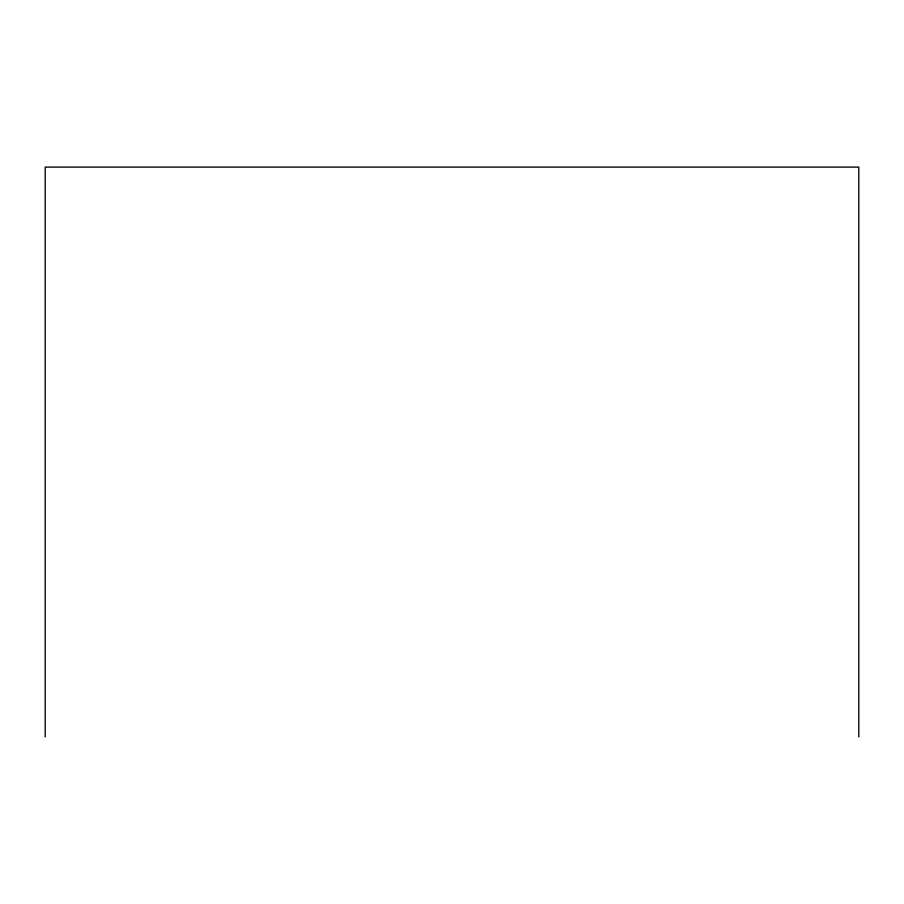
<?xml version="1.0" encoding="UTF-8"?>
<svg xmlns="http://www.w3.org/2000/svg" width="904" height="904" viewBox="0 0 904 904"><rect width="100%" height="100%" fill="white"/><g stroke="black" fill="none" stroke-linecap="round" stroke-linejoin="round"><path stroke-width="1.36" d="M858.8 736.896L858.8 167.104L45.2 167.104L45.2 736.896"/></g></svg>
